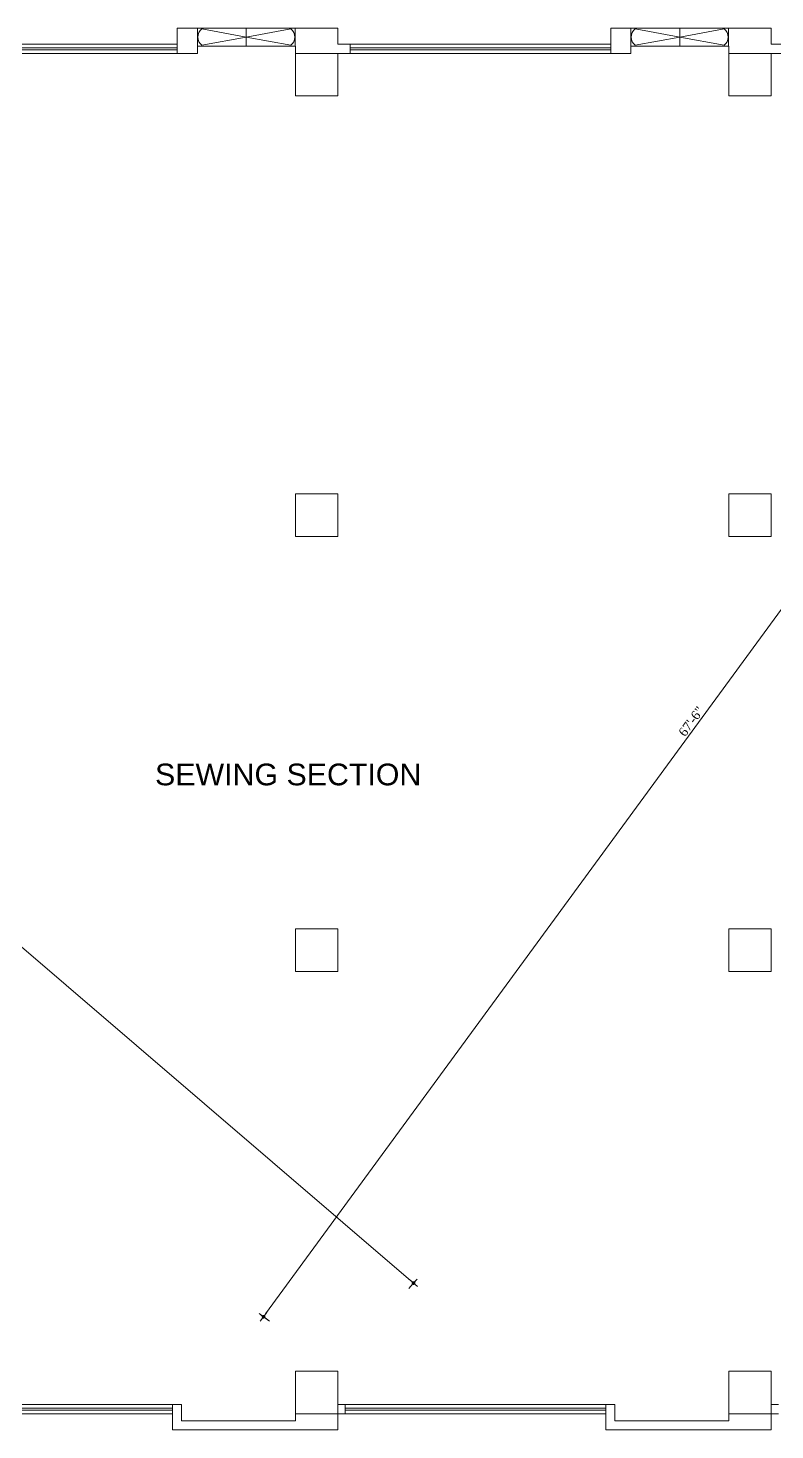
# Model space of a CAD drawing. Header units: inches. Extents: x -98933 to 1585249, y -3352739 to 192771.
# Drawn here: x 28154 to 28567, y 49668 to 50443 of the extents above; entities that cross this region are included whole.
import ezdxf

# ---------------------------------------------------------------- set-up
doc = ezdxf.new("R2010")
doc.units = ezdxf.units.IN
doc.header["$MEASUREMENT"] = 0
doc.header["$PDMODE"] = 35
doc.layers.get('0').update_dxf_attribs({"lineweight": 0})
doc.layers.get('Defpoints').update_dxf_attribs({"lineweight": 0})
for name, color, linetype, lineweight in [('coloum', 220, 'Continuous', 0), ('COLUMN-2', 102, 'Continuous', 0), ('DIM_WORKING', 7, 'Continuous', 0), ('EPTPP7', 6, 'Continuous', 0), ('Layer1', 134, 'Continuous', 0), ('WALL (I)', 7, 'Continuous', 0), ('window', 140, 'Continuous', 0)]:
    doc.layers.add(name, color=color, linetype=linetype, lineweight=lineweight)
doc.styles.add('REG', font='times.ttf')
doc.styles.add('style1', font='arial.ttf')
doc.dimstyles.new('Dim-Pres', dxfattribs={"dimtxt": 5.5, "dimasz": 2, "dimexe": 1.5, "dimexo": 1.5, "dimgap": 1, "dimtad": 3, "dimdec": 0, "dimzin": 3, "dimdsep": 46, "dimlunit": 4, "dimtxsty": 'REG', "dimblk": 'point', "dimcen": 2, "dimclrd": 256, "dimclre": 256, "dimclrt": 7, "dimadec": 0, "dimazin": 0, "dimtfac": 0.75, "dimtdec": 0, "dimtmove": 1, "dimatfit": 3, "dimldrblk": 'point', "dimfxl": 0, "dimtolj": 1, "dimtzin": 0, "dimlwd": -1, "dimlwe": -1, "dimarcsym": 1})

# ---------------------------------------------------------------- blocks, each defined once
blk = doc.blocks.new('dot')
at = {"color": 4}
for p, q in [((-1.5, 0), (1.5, 0)), ((0, 1.5), (0, -1.5))]:
    blk.add_line(p, q, dxfattribs=at)
at = {"color": 6, "const_width": 0.5}
blk.add_lwpolyline([(-0.25, 0, 1), (0.25, 0, 1)], format="xyb", close=True, dxfattribs=at)
blk = doc.blocks.new('point')
blk.add_blockref('dot', (0, 0))
blk = doc.blocks.new('*D558')
at = {"layer": 'Defpoints', "color": 0, "ltscale": 30, "transparency": 16777216}
for p in [(27750.37, 50193.79), (28366.78, 49749.34), (28325.01, 49700.67)]:
    blk.add_point(p, dxfattribs=at)
at = {"layer": 'Layer1', "ltscale": 30, "transparency": 16777216}
for p, q in [((27789.53, 50239.43), (27793.12, 50243.6)), ((27793.66, 50241.16), (28365.27, 49750.64)), ((28364.18, 49746.3), (28367.76, 49750.48))]:
    blk.add_line(p, q, dxfattribs=at)
at = {"layer": 'Layer1', "ltscale": 30, "transparency": 16777216, "xscale": 2, "yscale": 2, "zscale": 2}
for p, rotation in [((27792.14, 50242.46), 139.3658332885527), ((28366.78, 49749.34), 319.3658332885527)]:
    blk.add_blockref('point', p, dxfattribs=dict(at, rotation=rotation))
at = {"layer": 'Layer1', "color": 7, "ltscale": 30, "transparency": 16777216, "insert": (28081.77, 49998.59), "char_height": 5, "attachment_point": 5, "rotation": 319.36583, "style": 'REG'}
blk.add_mtext('\\A1;63\'-1"', dxfattribs=at)
blk = doc.blocks.new('*D559')
at = {"layer": 'Defpoints', "color": 0, "ltscale": 30, "transparency": 16777216}
for p in [(28762.31, 50384.77), (28803.43, 50354.69), (28325.01, 49700.67)]:
    blk.add_point(p, dxfattribs=at)
at = {"layer": 'Layer1', "ltscale": 30, "transparency": 16777216}
for p, q in [((28285.08, 49732.36), (28761.13, 50383.15)), ((28765.54, 50382.4), (28761.1, 50385.65)), ((28287.12, 49728.38), (28282.68, 49731.63))]:
    blk.add_line(p, q, dxfattribs=at)
at = {"layer": 'Layer1', "ltscale": 30, "transparency": 16777216, "xscale": 2, "yscale": 2, "zscale": 2}
for p, rotation in [((28762.31, 50384.77), 53.81441401374816), ((28283.89, 49730.75), 233.8144140137481)]:
    blk.add_blockref('point', p, dxfattribs=dict(at, rotation=rotation))
at = {"layer": 'Layer1', "color": 7, "ltscale": 30, "transparency": 16777216, "insert": (28520.24, 50059.85), "char_height": 5, "attachment_point": 5, "rotation": 53.81441, "style": 'REG'}
blk.add_mtext('\\A1;67\'-6"', dxfattribs=at)

msp = doc.modelspace()

# ---------------------------------------------------------------- linework, layer by layer
at = {"layer": 'COLUMN-2', "color": 7}
for points in [[(28301.51, 50429.17), (28325.01, 50429.17), (28325.01, 50405.67), (28301.51, 50405.67)], [(28541.01, 50429.17), (28564.51, 50429.17), (28564.51, 50405.67), (28541.01, 50405.67)], [(28301.51, 50162.17), (28325.01, 50162.17), (28325.01, 50185.67), (28301.51, 50185.67)], [(28541.01, 50162.17), (28564.51, 50162.17), (28564.51, 50185.67), (28541.01, 50185.67)], [(28301.51, 49945.17), (28325.01, 49945.17), (28325.01, 49921.67), (28301.51, 49921.67)], [(28541.01, 49945.17), (28564.51, 49945.17), (28564.51, 49921.67), (28541.01, 49921.67)], [(28301.51, 49677.17), (28325.01, 49677.17), (28325.01, 49700.67), (28301.51, 49700.67)], [(28541.01, 49677.17), (28564.51, 49677.17), (28564.51, 49700.67), (28541.01, 49700.67)]]:
    msp.add_lwpolyline(points, close=True, dxfattribs=at)
at = {"layer": 'DIM_WORKING', "color": 7, "ltscale": 30}
for p, q in [((28325.01, 50434.17), (28325.01, 50443.17)), ((28564.51, 50434.17), (28564.51, 50443.17)), ((28301.51, 50429.17), (28301.51, 50433.17)), ((28541.01, 50429.17), (28541.01, 50433.17)), ((28325.01, 49682.17), (28325.01, 49668.17)), ((28564.51, 49682.17), (28564.51, 49668.17)), ((28301.51, 49677.17), (28301.51, 49673.17)), ((28541.01, 49677.17), (28541.01, 49673.17))]:
    msp.add_line(p, q, dxfattribs=at)
at = {"layer": 'EPTPP7', "color": 7, "ltscale": 30}
for p, q in [((28274.39, 50438.17), (28249.83, 50433.62)), ((28249.83, 50433.62), (28274.39, 50438.17)), ((28249.85, 50442.71), (28274.39, 50438.17)), ((28274.39, 50443.17), (28274.39, 50433.17)), ((28274.39, 50438.17), (28298.92, 50442.71)), ((28298.94, 50433.62), (28274.39, 50438.17)), ((28301.39, 50443.17), (28301.39, 50433.17)), ((28513.89, 50438.17), (28489.33, 50433.62)), ((28489.33, 50433.62), (28513.89, 50438.17)), ((28489.35, 50442.71), (28513.89, 50438.17)), ((28513.89, 50443.17), (28513.89, 50433.17)), ((28513.89, 50438.17), (28538.42, 50442.71)), ((28538.44, 50433.62), (28513.89, 50438.17)), ((28540.89, 50443.17), (28540.89, 50433.17))]:
    msp.add_line(p, q, dxfattribs=at)
for points in [[(28247.39, 50443.17), (28301.39, 50443.17), (28301.39, 50433.17), (28247.39, 50433.17), (28247.39, 50443.17)], [(28486.89, 50443.17), (28540.89, 50443.17), (28540.89, 50433.17), (28486.89, 50433.17), (28486.89, 50443.17)]]:
    msp.add_lwpolyline(points, dxfattribs=at)
for centre, start, end in [((28253.2, 50438.16), 126.37749, 233.41327), ((28295.57, 50438.16), 306.58673, 53.62251), ((28492.7, 50438.16), 126.37749, 233.41327), ((28535.07, 50438.16), 306.58673, 53.62251)]:
    msp.add_arc(centre, 5.65, start, end, dxfattribs=at)
at = {"layer": 'WALL (I)', "color": 7, "ltscale": 30}
for p, q in [((28325.01, 50443.17), (28236.26, 50443.17)), ((28236.26, 50443.17), (28236.26, 50429.17)), ((28564.51, 50443.17), (28475.76, 50443.17)), ((28475.76, 50443.17), (28475.76, 50429.17)), ((28301.51, 50433.17), (28247.39, 50433.17)), ((28247.39, 50433.17), (28247.39, 50429.17)), ((28331.76, 50434.17), (28325.01, 50434.17)), ((28331.76, 50429.17), (28331.76, 50434.17)), ((28541.01, 50433.17), (28486.89, 50433.17)), ((28486.89, 50433.17), (28486.89, 50429.17)), ((28571.26, 50434.17), (28564.51, 50434.17)), ((28236.26, 50429.17), (28247.39, 50429.17)), ((28325.01, 50429.17), (28331.76, 50429.17)), ((28475.76, 50429.17), (28486.89, 50429.17)), ((28564.51, 50429.17), (28571.26, 50429.17)), ((28233.51, 49668.17), (28233.51, 49682.17)), ((28233.51, 49682.17), (28238.51, 49682.17)), ((28238.51, 49673.17), (28238.51, 49682.17)), ((28325.01, 49682.17), (28329.01, 49682.17)), ((28329.01, 49682.17), (28329.01, 49677.17)), ((28473.01, 49668.17), (28473.01, 49682.17)), ((28473.01, 49682.17), (28478.01, 49682.17)), ((28478.01, 49673.17), (28478.01, 49682.17)), ((28564.51, 49682.17), (28568.51, 49682.17)), ((28301.51, 49673.17), (28238.51, 49673.17)), ((28329.01, 49677.17), (28325.01, 49677.17)), ((28541.01, 49673.17), (28478.01, 49673.17)), ((28568.51, 49677.17), (28564.51, 49677.17)), ((28325.01, 49668.17), (28233.51, 49668.17)), ((28564.51, 49668.17), (28473.01, 49668.17))]:
    msp.add_line(p, q, dxfattribs=at)
at = {"layer": 'window', "color": 7, "ltscale": 30}
for p, q in [((28092.26, 50434.17), (28236.26, 50434.17)), ((28092.26, 50432.17), (28236.26, 50432.17)), ((28092.26, 50431.17), (28236.26, 50431.17)), ((28331.76, 50434.17), (28475.76, 50434.17)), ((28331.76, 50432.17), (28475.76, 50432.17)), ((28331.76, 50431.17), (28475.76, 50431.17)), ((28092.26, 50429.17), (28236.26, 50429.17)), ((28331.76, 50429.17), (28475.76, 50429.17)), ((28089.51, 49682.17), (28233.51, 49682.17)), ((28089.51, 49680.17), (28233.51, 49680.17)), ((28089.51, 49679.17), (28233.51, 49679.17)), ((28329.01, 49682.17), (28473.01, 49682.17)), ((28329.01, 49680.17), (28473.01, 49680.17)), ((28329.01, 49679.17), (28473.01, 49679.17)), ((28089.51, 49677.17), (28233.51, 49677.17)), ((28329.01, 49677.17), (28473.01, 49677.17))]:
    msp.add_line(p, q, dxfattribs=at)

# ---------------------------------------------------------------- texts
at = {"layer": 'coloum', "color": 7, "lineweight": 13, "insert": (28297.52, 50036.53), "char_height": 12, "width": 259.1873, "attachment_point": 2, "style": 'style1'}
msp.add_mtext('SEWING SECTION', dxfattribs=at)

# ---------------------------------------------------------------- dimensions: what is measured, and where the dimension line sits
at = {"layer": 'Layer1', "color": 1, "ltscale": 30}
for p1, p2, distance, picture, middle in [((28325.01, 49700.67), (28803.43, 50354.69), 50.95, '*D559', (28520.24, 50059.85)), ((27750.37, 50193.79), (28325.01, 49700.67), 64.14, '*D558', (28081.77, 49998.59))]:
    dim = msp.add_aligned_dim(p1=p1, p2=p2, distance=distance, dimstyle='Dim-Pres', override={"dimtxt": 5, "dimfxl": 4, "dimfxlon": 1}, dxfattribs=at)
    dim.commit()
    dim.dimension.update_dxf_attribs({"geometry": picture, "text_midpoint": middle})

doc.saveas('drawing.dxf')
